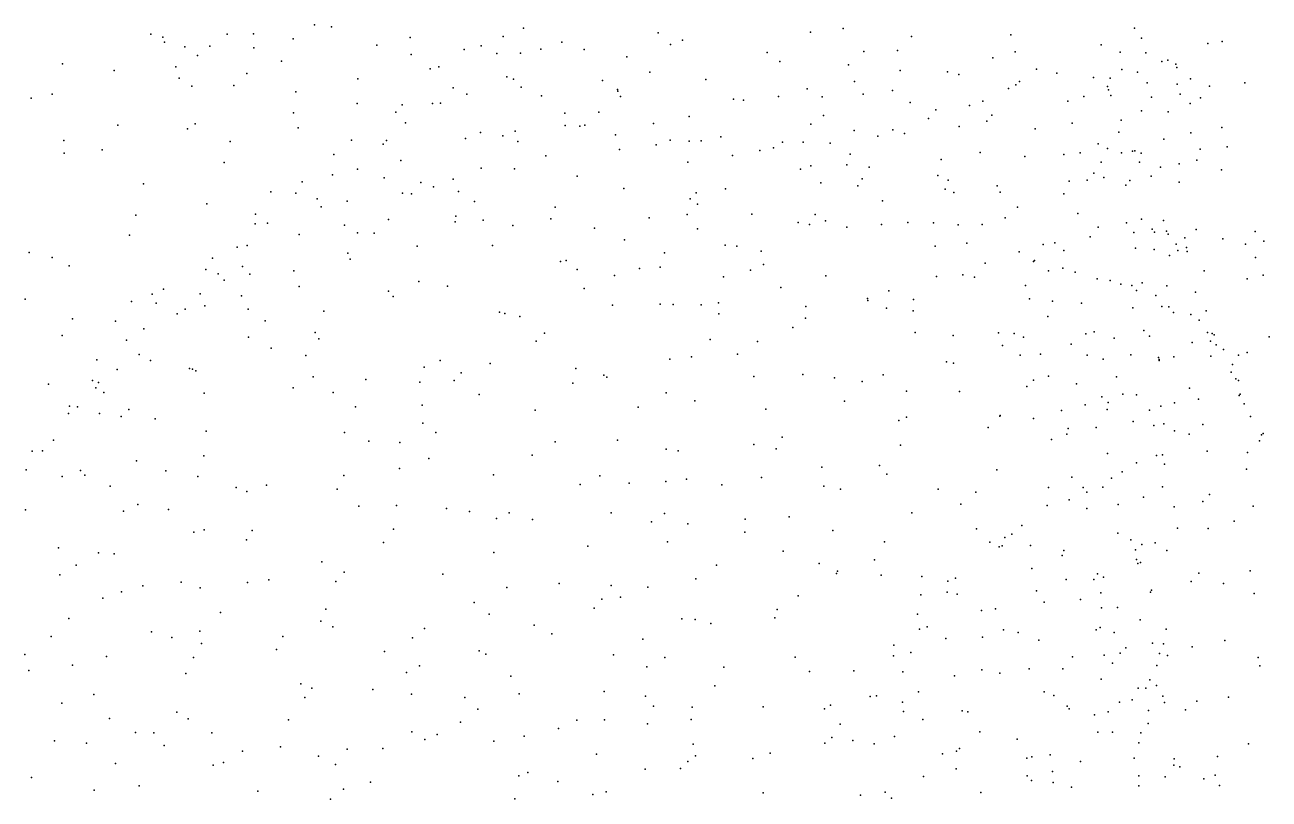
# Model space of a CAD drawing. Header units: metres. Extents: x -23.9 to 23.9, y -27.4 to 27.4.
# Drawn here: x 7.37 to 12.87, y -6.86 to -3.44 of the extents above; entities that cross this region are included whole.
import ezdxf

# ---------------------------------------------------------------- set-up
doc = ezdxf.new("R2010")
doc.units = ezdxf.units.M

msp = doc.modelspace()

# ---------------------------------------------------------------- linework, layer by layer
for p in [(8.6537, -3.4391, 20.5457), (8.7295, -3.4483, 20.705), (9.5783, -3.4542, 18.9962), (10.99, -3.4544, 16.5671), (12.2783, -3.4534, 4.5224), (7.9303, -3.4795, 20.956), (7.9841, -3.493, 20.6392), (7.9903, -3.5157, 20.7722), (8.2674, -3.4802, 21.113), (8.3837, -3.4781, 21.0099), (8.5591, -3.5005, 20.7718), (9.0773, -3.4942, 0.2285), (9.4882, -3.4902, 0.2675), (9.7469, -3.5156, -19.4015), (10.1731, -3.474, 16.7475), (10.2806, -3.5074, 14.3771), (10.846, -3.4708, 0.9512), (11.2925, -3.4901, 16.492), (11.7317, -3.4827, 16.0787), (12.309, -3.4982, -18.2672), (12.6665, -3.513, 7.4725), (8.0807, -3.5364, 20.9714), (8.1363, -3.5744, 20.7404), (8.1915, -3.5339, 20.5871), (8.386, -3.5412, 20.6064), (8.9297, -3.5288, 19.1814), (9.0808, -3.5701, -19.7286), (9.3153, -3.5481, 15.9007), (9.3902, -3.5317, 15.5544), (9.4593, -3.5657, 16.2405), (9.5641, -3.5648, -2.5233), (9.6538, -3.5461, 15.0163), (9.8457, -3.5487, 16.6455), (10.2268, -3.5258, -19.2191), (10.6547, -3.5619, 16.8689), (11.0814, -3.557, 18.9057), (11.2304, -3.5522, 13.7297), (11.7513, -3.5585, -6.7669), (12.1317, -3.527, -6.5086), (12.2143, -3.5602, 13.8808), (12.3291, -3.5632, 15.1828), (12.6024, -3.5214, 18.894), (7.5395, -3.6113, -0.0078), (8.0415, -3.6245, -2.3085), (8.5083, -3.5996, -2.4151), (9.2029, -3.6248, -2.5083), (10.034, -3.5804, 18.8382), (10.7114, -3.6009, 14.0925), (11.0138, -3.6151, 1.0833), (11.6524, -3.5852, 18.8998), (12.3991, -3.6006, 5.3374), (12.4259, -3.5945, 5.5858), (12.4607, -3.6132, 14.7952), (12.4656, -3.6269, -6.9638), (7.7691, -3.6409, 0.0863), (8.0556, -3.6748, 0.1924), (8.3545, -3.6537, 19.3082), (8.8457, -3.6773, 0.257), (9.1651, -3.6335, 15.7074), (9.5039, -3.6682, 16.5318), (9.5341, -3.6788, -19.6631), (10.1367, -3.6486, 0.4531), (10.3831, -3.681, 0.6305), (11.2424, -3.6415, 16.7131), (11.4511, -3.6466, 1.8554), (11.5024, -3.6586, 16.4522), (11.8459, -3.6351, -6.2136), (11.935, -3.6526, 3.3164), (12.0977, -3.6711, 15.7898), (12.171, -3.6754, 4.2867), (12.2223, -3.6371, 15.4978), (12.2913, -3.6488, 18.8749), (12.5253, -3.6777, 14.4348), (8.1112, -3.7096, 19.3608), (8.2976, -3.7067, 0.2225), (8.5718, -3.7347, 19.2178), (9.2673, -3.7171, 0.3093), (9.5669, -3.7141, 0.3377), (9.9271, -3.6848, 17.0536), (9.9927, -3.7248, -19.5326), (9.9954, -3.7317, 14.5764), (10.8321, -3.7218, 17.0234), (11.0401, -3.6894, 13.8052), (11.2083, -3.7292, 1.2854), (11.7221, -3.7206, -1.9302), (11.7539, -3.7036, -18.6993), (11.7707, -3.6894, 2.4702), (12.1594, -3.7112, -7.1895), (12.163, -3.7259, -18.5246), (12.3338, -3.6947, 5.0426), (12.4663, -3.7018, -6.5058), (12.6095, -3.71, 7.1268), (12.7658, -3.6947, 7.6713), (7.4019, -3.7627, 19.5507), (7.4942, -3.7455, -20.6054), (8.8426, -3.7868, 19.0867), (9.0407, -3.7922, 16.0864), (9.1753, -3.7864, 16.4306), (9.2108, -3.786, 18.9059), (9.3269, -3.7449, 15.412), (9.6567, -3.7527, 18.7051), (10.0065, -3.7552, 17.2818), (10.506, -3.7672, 17.2312), (10.5498, -3.7725, 18.7473), (10.7055, -3.7565, 0.8699), (10.8979, -3.7579, 18.7877), (11.079, -3.7455, 17.009), (11.2865, -3.7819, -2.0461), (11.6079, -3.7762, 2.1343), (11.9844, -3.7762, 16.1046), (12.0545, -3.7555, 3.8362), (12.174, -3.7518, -1.7753), (12.354, -3.7588, 14.0847), (12.4798, -3.7458, 6.2844), (12.5244, -3.7866, -18.4114), (12.5694, -3.7624, 6.8716), (8.5607, -3.8287, -20.2262), (9.0134, -3.8251, 15.6765), (9.7599, -3.8295, 17.2039), (9.9105, -3.8248, 0.4022), (10.31, -3.8435, 17.4272), (10.9033, -3.8398, 13.9828), (11.3999, -3.8145, -18.9812), (11.5492, -3.7962, 18.7775), (11.6484, -3.8386, 13.7385), (12.3096, -3.8185, -6.1509), (12.4267, -3.8229, 5.9471), (7.7853, -3.8829, 0.1883), (8.0928, -3.8984, 0.2849), (8.1269, -3.876, -20.4205), (8.5815, -3.8943, 0.3181), (9.0556, -3.8721, 0.343), (9.7619, -3.8834, 14.72), (9.827, -3.8869, 18.3206), (9.8489, -3.8826, 17.4306), (10.1526, -3.8754, 18.5967), (10.8478, -3.8788, -19.3295), (11.2103, -3.9035, -7.2177), (11.3674, -3.8525, 1.6606), (11.5036, -3.888, -5.9814), (11.6256, -3.8645, 16.5468), (11.8396, -3.8992, -7.562), (12.0027, -3.8738, 3.2367), (12.2193, -3.8604, 18.7529), (12.6646, -3.893, 7.4071), (7.5466, -3.9509, 19.4459), (8.2811, -3.9546, 19.223), (8.818, -3.9488, 15.9838), (8.9722, -3.9499, 16.6345), (9.3218, -3.9413, 0.3898), (9.388, -3.9145, 15.1763), (9.4861, -3.9292, 17.1324), (9.5412, -3.9091, -2.3634), (9.5522, -3.9542, 18.4676), (9.9848, -3.9248, 17.6655), (10.2254, -3.9487, 17.6346), (10.3102, -3.9528, 0.5973), (10.3634, -3.9516, -19.6466), (10.45, -3.9338, 14.3326), (10.722, -3.9582, 17.5991), (10.8144, -3.9583, -2.1014), (11.0389, -3.9064, 1.1226), (11.1432, -3.9315, -6.1124), (11.2623, -3.9191, 1.4288), (12.2095, -3.9134, 13.9482), (12.4087, -3.9445, 14.253), (12.5268, -3.9171, 6.6124), (7.5471, -4.0069, 0.0972), (7.7152, -3.991, -2.0994), (8.74, -4.0127, -2.2846), (8.9579, -3.9672, 18.8834), (10.0022, -3.9896, 14.5979), (10.1635, -3.9694, 18.1519), (10.6216, -3.9952, 18.359), (10.683, -3.9824, -6.4433), (10.9329, -3.962, -6.8892), (11.0217, -4.011, 17.6986), (11.5955, -4.0033, 16.792), (11.9666, -4.0125, 2.69), (12.0385, -4.0043, 18.6675), (12.1177, -3.9653, 15.942), (12.1591, -3.9855, 3.969), (12.2213, -4.0046, -18.7762), (12.2697, -3.9972, 4.9194), (12.2793, -3.9955, -7.436), (12.3081, -4.0067, 15.5287), (12.5684, -3.9881, -1.5826), (12.6881, -3.9784, -7.0318), (8.2553, -4.0478, -2.1645), (9.0361, -4.0385, 15.4394), (9.6765, -4.0186, -19.9991), (10.304, -4.046, 17.9107), (10.5022, -4.0168, 18.144), (10.8471, -4.0628, 18.1453), (11.0076, -4.0586, 18.4993), (11.1053, -4.0687, -1.9695), (11.4237, -4.034, 18.6396), (11.7935, -4.0205, -18.9983), (12.1306, -4.0465, 3.6493), (12.2998, -4.0466, 4.6319), (12.3937, -4.068, 5.7621), (12.4755, -4.0536, 18.8729), (12.5532, -4.0374, 14.627), (8.7338, -4.1018, 16.6218), (8.8434, -4.0769, 15.613), (8.9623, -4.116, -20.3946), (9.2672, -4.1208, 18.44), (9.3908, -4.0728, -20.1762), (9.5386, -4.0758, 17.5736), (9.8154, -4.1081, 0.492), (10.8026, -4.0774, 17.8958), (11.0751, -4.1198, 17.9719), (11.4098, -4.1049, 1.6293), (12.0993, -4.0953, 3.3393), (12.1427, -4.1135, -1.6529), (12.3523, -4.1087, 5.4969), (12.6628, -4.0795, -18.6386), (7.8984, -4.142, 19.2586), (8.4613, -4.178, 0.4235), (8.5992, -4.1335, 16.072), (9.1238, -4.1356, 18.6528), (9.1794, -4.1549, 15.1663), (9.2905, -4.176, 17.5697), (10.0207, -4.1629, -20.0282), (10.4703, -4.1646, 0.7618), (10.8923, -4.1373, -7.2847), (11.0552, -4.1515, -19.5347), (11.4408, -4.1651, -19.3133), (11.4545, -4.1252, 13.8153), (11.6721, -4.1514, 2.09), (11.6841, -4.1781, 18.562), (11.9895, -4.1307, 13.8549), (12.0692, -4.1255, 3.0798), (12.2402, -4.1473, -6.0905), (12.2575, -4.1279, 15.7477), (12.4753, -4.1342, 6.3033), (8.1785, -4.23, 0.4243), (8.5714, -4.1832, -20.526), (8.6656, -4.208, 18.831), (8.7979, -4.2189, 0.464), (9.0422, -4.1831, 17.3216), (9.0833, -4.186, -2.2251), (9.3617, -4.2204, 14.9736), (10.3139, -4.2084, -6.3071), (10.3406, -4.1824, -19.9226), (10.3469, -4.2319, -2.0201), (11.164, -4.2169, 13.8699), (11.4795, -4.18, 17.5665), (11.966, -4.1862, -5.7959), (7.8644, -4.2811, -20.8894), (8.3926, -4.2754, 15.9559), (8.6836, -4.2439, 17.0959), (9.2786, -4.2851, 17.8434), (9.7172, -4.2445, -2.1449), (10.3018, -4.2781, -5.5804), (10.5874, -4.2755, -6.9708), (10.8674, -4.2776, -5.2444), (11.761, -4.2451, 16.9955), (12.0274, -4.2724, 18.7122), (8.3922, -4.3194, 16.2278), (8.4464, -4.3161, 16.5631), (8.7864, -4.3241, 17.4168), (8.9808, -4.3003, 18.5334), (9.276, -4.3105, 0.5349), (9.4, -4.3023, -20.4379), (9.5307, -4.326, 0.5593), (9.6992, -4.297, 14.795), (9.8912, -4.3381, -20.2826), (10.1328, -4.2923, 0.6134), (10.3463, -4.3402, 14.4425), (10.7921, -4.3132, 1.0386), (10.8415, -4.3215, -19.8659), (10.9124, -4.3049, 14.0739), (11.0071, -4.3337, -7.6), (11.16, -4.3219, 1.3068), (11.2767, -4.3132, -5.3599), (11.3897, -4.3145, 18.0247), (11.4986, -4.3238, 17.7754), (11.6053, -4.322, 13.8423), (11.7066, -4.2921, -5.5576), (12.1181, -4.3332, 16.1854), (12.2426, -4.3138, -7.6995), (12.3093, -4.2978, -19.0279), (12.3572, -4.3427, 15.5839), (12.4067, -4.3048, 5.8765), (12.5511, -4.3434, 6.824), (7.8365, -4.3693, 0.4008), (8.586, -4.3662, 15.6079), (8.8445, -4.359, 15.3312), (8.9175, -4.3601, 17.6523), (10.0248, -4.3891, -5.9557), (12.0827, -4.3763, 2.743), (12.2759, -4.3569, 3.8553), (12.3668, -4.3558, -1.5112), (12.4201, -4.3516, 5.5451), (12.427, -4.3651, 15.3117), (12.5006, -4.3809, 14.6368), (12.6691, -4.3854, 7.3389), (12.8114, -4.3528, -18.8431), (12.8496, -4.3958, -1.3448), (7.3924, -4.445, -21.1812), (8.312, -4.4215, 0.5108), (8.3556, -4.4143, 16.8105), (8.8019, -4.4479, -2.0837), (9.107, -4.4171, -20.619), (9.4408, -4.4142, -2.0598), (10.2009, -4.4475, -5.3089), (10.4695, -4.4125, 0.8356), (10.5214, -4.4175, -5.2071), (10.6287, -4.4396, 14.2952), (11.3972, -4.4177, -7.8101), (11.537, -4.4049, 1.7328), (11.7688, -4.4424, -7.8596), (11.8747, -4.4097, 2.3496), (11.9265, -4.4028, 13.8728), (11.9656, -4.4366, -19.3328), (12.2831, -4.4263, 15.8723), (12.3654, -4.4329, 18.8956), (12.4623, -4.4089, 4.9522), (12.4694, -4.4373, 6.3022), (12.5081, -4.424, 14.913), (12.5118, -4.4414, 6.5797), (12.7691, -4.4088, 7.5773), (7.4943, -4.4671, 0.2426), (7.5688, -4.5052, 19.1312), (8.2035, -4.4699, 16.2743), (8.335, -4.5068, 18.7496), (8.811, -4.4746, 17.9259), (9.7416, -4.4858, 0.6507), (9.7666, -4.4805, -1.8947), (10.639, -4.4979, -20.162), (11.6188, -4.4929, 18.3846), (11.8314, -4.486, 18.5734), (11.837, -4.4804, -1.5151), (12.4325, -4.4586, 4.4548), (12.813, -4.4684, -7.1917), (8.1741, -4.5209, 16.5225), (8.2283, -4.5394, 17.0485), (8.3684, -4.5413, 15.6728), (8.563, -4.5263, 18.1819), (9.8144, -4.52, 14.7533), (9.9804, -4.5467, -6.4516), (10.0903, -4.516, -1.7559), (10.1819, -4.5104, 0.7282), (10.4614, -4.5538, -7.2428), (10.5818, -4.5241, -1.654), (10.9147, -4.5494, 14.1146), (11.4034, -4.5524, -1.5518), (11.52, -4.5448, 13.8961), (11.5718, -4.5543, 18.0064), (11.8983, -4.5266, 17.0522), (11.9609, -4.5155, 16.817), (12.0163, -4.5328, -5.7432), (12.1138, -4.5618, 16.358), (12.5865, -4.5268, 7.0784), (12.7763, -4.5622, -6.7533), (12.8469, -4.5463, 19.0428), (7.986, -4.6074, 18.8441), (8.255, -4.5674, 17.4718), (8.5856, -4.5965, 18.4283), (8.9809, -4.6164, 0.6368), (9.1153, -4.5741, -1.9803), (9.2422, -4.5948, 0.6467), (9.8454, -4.6045, -5.3501), (10.715, -4.6005, 1.0692), (11.1923, -4.6144, 13.945), (11.7962, -4.5922, -19.6025), (12.1715, -4.5695, 18.7676), (12.2186, -4.5855, 2.9679), (12.266, -4.5916, 3.2542), (12.287, -4.6133, 14.1681), (12.312, -4.5801, 3.5712), (12.4218, -4.593, 4.1851), (7.3751, -4.6524, 19.1082), (7.8451, -4.6628, -1.939), (7.9363, -4.63, -21.1536), (7.9545, -4.6701, 16.3504), (8.1491, -4.6276, 15.8279), (8.3318, -4.6372, 18.0619), (9.001, -4.6402, 15.0755), (10.1821, -4.6737, -7.0394), (10.4395, -4.6679, 14.4232), (11.0978, -4.6495, 1.3603), (11.0995, -4.6572, -5.0616), (11.302, -4.6536, 1.5093), (11.8136, -4.6498, 17.5426), (11.9161, -4.6607, 2.3171), (12.0438, -4.6697, 13.9971), (12.3723, -4.6358, 15.5856), (12.5475, -4.6213, 5.5225), (8.0462, -4.7162, 17.3686), (8.0827, -4.6963, 0.5816), (8.1689, -4.6807, 17.6893), (8.3608, -4.6964, 18.4656), (8.6956, -4.7052, -20.9395), (9.4716, -4.7087, 14.8807), (9.4951, -4.7155, -5.9951), (9.5611, -4.7288, 0.7437), (9.9706, -4.6791, 0.7799), (10.2389, -4.6754, -20.5335), (10.3628, -4.677, 0.8381), (10.4413, -4.7174, -1.3992), (10.8261, -4.6838, -1.4589), (11.1817, -4.692, -7.9042), (11.3001, -4.7032, -20.0638), (11.8948, -4.7284, 18.568), (12.2712, -4.6896, -19.4394), (12.3999, -4.6839, 18.9185), (12.4302, -4.6855, 14.55), (12.4501, -4.7108, 15.2036), (12.5275, -4.7196, -1.3357), (12.5957, -4.7041, 5.1608), (7.5845, -4.7393, 0.3992), (7.7744, -4.7497, 18.8331), (7.8997, -4.7837, 16.9741), (8.4354, -4.7483, 0.6509), (10.7677, -4.7771, -7.7288), (10.8243, -4.7352, -20.3503), (12.5648, -4.7444, 19.1169), (7.5392, -4.8122, 18.9012), (7.8233, -4.8325, 0.5604), (8.3618, -4.8205, -21.1169), (8.6564, -4.7994, 15.205), (8.6736, -4.8269, 0.6995), (9.634, -4.837, -1.541), (9.6711, -4.8017, -6.4726), (10.403, -4.8295, -4.7919), (10.6125, -4.8384, 14.3445), (11.3082, -4.7987, -1.2956), (11.4766, -4.8132, 1.6836), (11.6768, -4.8005, 18.399), (11.7472, -4.8036, 18.0174), (11.7871, -4.8192, -1.2341), (12.0628, -4.8054, -19.695), (12.1006, -4.7965, 2.5958), (12.1891, -4.8245, 16.4617), (12.3202, -4.7908, 15.8452), (12.344, -4.8155, -7.792), (12.6017, -4.7991, 6.6661), (12.6137, -4.8375, 6.994), (12.6221, -4.8042, 5.9635), (12.6311, -4.8091, 5.7061), (12.8734, -4.819, -1.2223), (8.4623, -4.8691, 15.3473), (11.6944, -4.8568, -19.9988), (11.9979, -4.8511, -7.9252), (12.5337, -4.8441, 4.1991), (12.6387, -4.8542, 6.2341), (12.6721, -4.8749, 4.69), (12.7763, -4.8882, 19.1865), (7.6911, -4.9202, 16.2478), (7.879, -4.896, 17.6188), (7.9291, -4.9226, 15.8345), (8.6153, -4.9003, -1.7973), (9.21, -4.9236, -5.9603), (9.4311, -4.9359, 0.8264), (10.2247, -4.9175, -20.8191), (10.3202, -4.9072, 14.5124), (10.5242, -4.8954, 1.0201), (11.4481, -4.9285, -8.0658), (11.4786, -4.9346, -5.2059), (11.7726, -4.8988, 1.9512), (11.8626, -4.895, 17.7605), (12.0691, -4.8994, 16.9705), (12.1397, -4.9171, 18.9134), (12.2624, -4.8973, 16.1466), (12.384, -4.91, 19.1831), (12.3867, -4.9181, 3.2676), (12.3872, -4.9232, 15.5168), (12.4521, -4.9065, 3.7077), (12.616, -4.9036, -7.5391), (12.7114, -4.9401, 4.9764), (12.7377, -4.8996, -7.2301), (7.7816, -4.963, 17.2026), (8.102, -4.9579, 18.3012), (8.1145, -4.9609, 0.6833), (8.1297, -4.9688, -1.8927), (8.6477, -4.996, -21.1923), (9.1383, -4.952, -5.6209), (9.3027, -4.9783, -1.4814), (9.8093, -4.9583, -6.906), (9.9323, -4.9884, 14.657), (9.9461, -4.9965, 0.9326), (10.5957, -4.9939, -20.7531), (10.8129, -4.9855, 1.2554), (10.9524, -5.0004, -1.0569), (11.1679, -4.9871, -4.9387), (11.8985, -4.9917, 18.6937), (12.1993, -4.9956, 14.1576), (12.7054, -4.9743, 7.2151), (12.7265, -5.0044, 5.5657), (7.4788, -5.027, 18.6981), (7.6725, -5.0122, 16.5966), (7.6869, -5.0441, -1.9326), (7.6988, -5.02, 16.8496), (8.5602, -5.0444, 15.1852), (8.8812, -5.0064, 15.0655), (9.1189, -5.0185, -21.1206), (9.2708, -5.011, -6.2767), (9.7954, -5.0226, -1.2901), (11.0745, -5.0161, 14.0782), (11.2709, -5.0587, -20.518), (11.8029, -5.0382, 18.086), (11.8317, -5.0096, 13.9637), (12.0215, -5.0257, 2.3526), (12.5218, -5.0452, -6.4303), (12.7385, -5.0115, 5.2284), (7.723, -5.0652, 17.8811), (8.1664, -5.0668, 15.5002), (8.7371, -5.0642, 0.7994), (9.3821, -5.0731, 14.8592), (10.2079, -5.0654, -1.0551), (10.3355, -5.102, 1.0423), (10.9966, -5.1022, 1.4233), (11.5043, -5.0597, -0.9884), (12.1337, -5.0842, 19.2188), (12.1614, -5.1092, 2.5723), (12.2268, -5.072, 16.429), (12.2868, -5.0747, 2.8148), (12.4554, -5.1101, 19.3077), (12.5612, -5.0947, 3.8827), (12.7417, -5.0782, 6.6722), (12.7458, -5.0724, 6.0551), (7.5662, -5.1571, 16.0514), (7.5713, -5.1248, 16.3971), (7.6071, -5.1276, 18.454), (7.7038, -5.1578, 0.6288), (7.8326, -5.1401, 15.7774), (8.8346, -5.128, -5.7362), (9.1298, -5.1202, 14.9506), (9.6287, -5.1422, 0.9573), (10.0843, -5.1298, -4.7296), (10.6486, -5.138, -4.7503), (11.6836, -5.1695, 1.9405), (11.6839, -5.166, -20.3832), (11.9564, -5.1449, -5.7178), (12.0609, -5.1194, 17.1127), (12.1579, -5.1399, 16.7416), (12.3453, -5.1421, 14.5029), (12.3949, -5.1251, -19.8778), (12.7625, -5.1152, -19.6298), (7.7995, -5.17, 18.2261), (7.9494, -5.1813, 0.7169), (9.133, -5.2004, 0.9125), (11.2368, -5.1887, -0.8267), (11.2708, -5.1732, 1.643), (11.6319, -5.219, -5.2927), (11.8315, -5.1794, 18.8865), (11.9846, -5.2239, 14.0748), (12.1096, -5.2198, -20.1816), (12.272, -5.1931, 16.1467), (12.3637, -5.2109, 15.6371), (12.4081, -5.2025, -1.0543), (12.5805, -5.206, -6.7743), (12.7907, -5.1701, 6.3105), (7.5009, -5.275, 17.8257), (8.1749, -5.2362, 0.7963), (8.7863, -5.2411, -1.6282), (9.19, -5.2412, -5.0093), (9.9934, -5.2756, 14.5885), (10.7206, -5.2619, -0.7104), (11.912, -5.2726, 17.774), (11.9786, -5.2487, 17.5005), (12.4553, -5.2346, 15.1862), (12.5202, -5.2493, 3.3512), (12.8316, -5.2785, 4.6326), (12.8401, -5.2518, 5.6684), (12.8472, -5.2465, 5.2955), (7.4061, -5.3242, -21.5537), (7.4521, -5.3224, 17.5596), (8.8948, -5.2798, -5.3099), (9.0318, -5.2851, -21.3567), (9.7182, -5.283, 14.6951), (10.2078, -5.3158, -0.7628), (10.2619, -5.3227, -21.1501), (10.5961, -5.2949, -7.7573), (10.6943, -5.3135, 1.2683), (11.2438, -5.2972, -8.032), (12.1594, -5.334, 2.4721), (12.6, -5.3233, 3.6481), (12.7773, -5.3293, -19.8838), (7.8675, -5.3669, 15.5846), (8.1651, -5.3441, -5.5854), (9.1596, -5.3566, -1.4403), (9.6158, -5.341, -1.1767), (11.1513, -5.3874, -0.5673), (12.2874, -5.3763, 14.421), (12.3756, -5.3432, 2.861), (12.4027, -5.3396, 14.8612), (12.4116, -5.3819, 15.4035), (7.3795, -5.4063, 0.5353), (7.5393, -5.4359, -5.1435), (7.6194, -5.4089, 15.8187), (7.6386, -5.4304, 0.6952), (7.9966, -5.4105, -1.8616), (8.1378, -5.4358, 15.2898), (8.7841, -5.4314, 15.0376), (9.0292, -5.4012, 14.9463), (9.4446, -5.4291, 1.0713), (9.9153, -5.4324, -4.6339), (10.6299, -5.441, -21.1549), (10.8959, -5.3947, 14.2169), (11.1842, -5.4263, 14.1087), (11.6693, -5.406, 2.0013), (12.002, -5.4383, -20.4614), (12.1765, -5.4434, 16.8202), (12.2237, -5.4154, 16.5255), (12.7739, -5.4035, -1.0259), (7.7502, -5.4786, -21.6046), (8.3079, -5.4846, -6.0124), (8.4411, -5.4737, 15.1652), (8.7545, -5.4923, -6.4275), (9.8286, -5.4718, 1.1493), (10.0449, -5.4648, -7.3913), (10.2073, -5.4587, 1.199), (10.2989, -5.4485, -4.6072), (10.4539, -5.4729, 1.2426), (10.9059, -5.4784, -4.7974), (10.9789, -5.4925, -21.0711), (11.4113, -5.4914, -20.8664), (11.8986, -5.4842, 17.9324), (12.052, -5.4851, 17.3299), (12.139, -5.4835, 14.2197), (12.4017, -5.4818, -7.6337), (8.3544, -5.5024, -1.7221), (11.5772, -5.506, 19.0628), (11.9903, -5.5386, 17.5993), (12.0681, -5.505, -0.8154), (12.318, -5.528, 15.9057), (12.5807, -5.5458, -7.2935), (12.6101, -5.5155, 3.3085), (7.3766, -5.5833, 16.0225), (7.8097, -5.5888, -6.1104), (7.8737, -5.5593, -5.1518), (8.0084, -5.5824, 0.8739), (8.8493, -5.5669, -21.5797), (9.016, -5.5636, -4.8705), (9.2368, -5.5774, 1.1324), (9.3391, -5.5914, -21.5464), (9.5144, -5.5965, -7.05), (9.9659, -5.5967, 14.5552), (10.2009, -5.6, 14.4661), (11.2944, -5.5969, -4.9588), (11.5101, -5.5586, 14.0994), (11.8927, -5.5645, 19.4794), (12.0684, -5.5779, -5.9809), (12.2056, -5.56, 19.5247), (12.453, -5.5705, 2.9042), (12.8026, -5.5669, 4.0303), (9.4587, -5.6222, -4.6256), (9.6173, -5.6268, 14.6867), (10.1429, -5.6367, -21.4283), (10.3038, -5.6458, 1.336), (10.5582, -5.625, 14.3301), (10.7516, -5.6145, -0.2579), (11.7808, -5.6527, 2.1558), (12.4684, -5.6638, 19.6239), (12.7182, -5.633, 3.5873), (8.1206, -5.6822, 15.2583), (8.1663, -5.6718, -4.9926), (8.3536, -5.7155, 1.0806), (8.3781, -5.6745, -6.3999), (9.0025, -5.6694, -6.6373), (10.5559, -5.6823, -7.744), (10.9452, -5.6746, 1.5528), (11.5806, -5.6681, 19.3402), (11.7057, -5.706, 14.0839), (11.7358, -5.6917, -5.5187), (12.2041, -5.686, 16.719), (12.2621, -5.7163, 16.3297), (12.6036, -5.6665, -20.3268), (7.5229, -5.751, 15.8144), (7.6995, -5.7738, -4.7006), (8.9592, -5.7278, 1.2086), (9.4465, -5.7714, -0.9338), (9.8616, -5.7443, -21.5699), (10.2146, -5.7254, -7.5616), (10.7258, -5.7662, 1.4906), (11.1732, -5.7252, -0.132), (11.6387, -5.7264, -20.962), (11.6797, -5.7464, -7.964), (11.6936, -5.7428, -0.3586), (11.8184, -5.7412, 18.2462), (11.9658, -5.7639, 2.318), (12.2822, -5.7596, 14.6428), (12.3103, -5.7361, 2.6005), (12.3702, -5.7289, 15.6131), (12.4208, -5.7638, -6.8331), (7.6002, -5.8286, -6.4228), (7.7687, -5.7779, -2.0693), (8.6867, -5.8137, 15.0348), (10.4301, -5.8281, -0.0638), (10.8842, -5.82, -21.3784), (11.1299, -5.8041, 1.7193), (11.9583, -5.7853, 17.8482), (12.2876, -5.8032, -7.5947), (12.2934, -5.821, -6.5071), (12.3053, -5.8166, 16.0567), (7.5287, -5.8711, -21.752), (8.7854, -5.8586, -4.7103), (9.2219, -5.8677, 1.3533), (10.9605, -5.8649, 14.1389), (10.9649, -5.8549, -4.7749), (11.159, -5.8717, -7.9441), (11.3385, -5.8783, -21.2723), (11.8251, -5.843, 19.6742), (12.1144, -5.8665, 14.2171), (12.141, -5.8805, 17.1777), (12.5627, -5.8634, -0.9314), (12.7902, -5.8529, 3.4778), (7.8947, -5.919, -21.7861), (8.0646, -5.9036, 1.002), (8.1488, -5.9283, 15.2359), (8.3576, -5.9053, -1.7507), (8.4518, -5.8934, -4.6848), (8.7477, -5.9009, -21.7719), (9.5041, -5.9265, 1.4383), (9.7348, -5.9095, -7.2609), (9.9647, -5.9186, -4.5155), (10.1269, -5.9246, 1.525), (10.3389, -5.8887, -21.5952), (11.4538, -5.8993, 1.9787), (11.4867, -5.8853, -0.0917), (11.9764, -5.8914, -7.8765), (12.0991, -5.8907, 19.7354), (12.3537, -5.9382, 15.0504), (12.5292, -5.8998, -20.5752), (12.672, -5.9095, 3.2523), (7.7179, -5.9744, 15.563), (7.8009, -5.9459, 0.9466), (9.3592, -5.9932, -4.5338), (9.9233, -5.9779, 14.5623), (10.0072, -5.9688, -0.261), (10.7911, -5.964, 0.1903), (11.334, -5.9586, 19.3), (11.4497, -5.9472, -5.057), (11.4946, -5.956, 14.0699), (11.8445, -5.9413, 14.0651), (11.8794, -5.9913, 18.123), (12.0403, -5.9794, 17.6228), (12.1296, -5.9511, -6.1822), (12.3493, -5.9481, 2.7271), (12.808, -5.9526, -1.1575), (8.2377, -6.0368, -21.8482), (8.7033, -6.0231, -6.6996), (9.4257, -6.0441, -7.0651), (9.8895, -6.0175, -21.78), (10.6995, -6.0237, 14.2337), (11.3195, -6.045, 0.2082), (11.6024, -6.0279, 19.7953), (11.6647, -6.0204, 18.3991), (12.1323, -6.0167, -0.5255), (12.2039, -6.0145, 16.7932), (7.5677, -6.0645, -4.0729), (8.6818, -6.0759, 1.4238), (8.7344, -6.1014, -1.5956), (9.6251, -6.0928, -0.6359), (10.2772, -6.0647, 14.4147), (10.3369, -6.0677, 1.6639), (10.4051, -6.0866, -7.6242), (10.6879, -6.0612, 1.7081), (11.3626, -6.1002, 18.7443), (12.126, -6.1041, 19.92), (12.3035, -6.0698, 16.1243), (7.4896, -6.1431, 15.9074), (7.933, -6.1223, 1.051), (8.0239, -6.1472, -6.5393), (8.1478, -6.1197, -4.3815), (8.5142, -6.1438, 15.0923), (9.0868, -6.1489, 1.5501), (9.1399, -6.1082, -1.1616), (9.7032, -6.1321, 1.6244), (10.1048, -6.1549, 1.6982), (11.3284, -6.1111, 19.6122), (11.4446, -6.1523, 2.0345), (11.6069, -6.1464, -21.3796), (11.6998, -6.1133, -5.528), (11.7648, -6.1262, 0.0106), (12.1092, -6.1145, 2.5623), (12.1881, -6.1264, -7.3868), (12.4189, -6.1115, -20.8269), (8.1549, -6.1737, -2.065), (8.4858, -6.2009, -1.8425), (8.9635, -6.2093, -21.9418), (9.3822, -6.2064, -21.9252), (11.2143, -6.1825, 18.9409), (11.2901, -6.214, -4.8726), (11.8559, -6.1599, 2.3428), (12.2399, -6.1931, 16.5866), (12.3576, -6.173, 15.7776), (12.4062, -6.1763, 15.4458), (12.5336, -6.1884, 3.1034), (12.6778, -6.161, 3.3444), (7.3738, -6.2226, -2.9483), (7.7349, -6.2326, 15.6693), (8.1188, -6.2359, 1.2906), (9.4116, -6.2219, 14.7504), (9.9752, -6.224, 14.5276), (10.2017, -6.236, 0.2149), (10.7792, -6.2346, 1.8538), (11.2134, -6.2287, 14.0625), (12.0044, -6.2334, -21.199), (12.1446, -6.2257, 17.2452), (12.1812, -6.2618, 14.3244), (12.2148, -6.2176, -6.6493), (12.3892, -6.2179, -0.7411), (12.4246, -6.2277, 19.9923), (12.8255, -6.2363, -20.6696), (7.3914, -6.2939, 16.2174), (7.5837, -6.2706, -3.7209), (8.0854, -6.307, 15.374), (9.0613, -6.3024, -4.2864), (9.1181, -6.2725, 14.8604), (9.521, -6.3189, 1.742), (10.1224, -6.277, -21.9191), (10.4632, -6.2796, -4.4001), (10.8417, -6.2977, 14.136), (11.0373, -6.2954, 19.2195), (11.2545, -6.2994, -7.8928), (11.4824, -6.3176, 14.0431), (11.6036, -6.2902, 2.1843), (11.6825, -6.3058, 18.2363), (11.8132, -6.2862, 20.0525), (11.9619, -6.2858, 14.1219), (12.3765, -6.2711, 15.1872), (12.8325, -6.2728, -1.2677), (8.594, -6.3524, 1.5808), (8.6423, -6.3721, 15.0383), (8.912, -6.3777, -6.8827), (10.4235, -6.3614, 1.901), (12.1313, -6.3325, 2.6829), (12.2948, -6.3723, 14.5984), (12.3287, -6.3724, 16.2393), (12.3458, -6.3349, 2.8874), (12.3751, -6.3596, -21.0663), (7.6781, -6.4003, -2.8994), (8.6112, -6.4138, -22.0527), (9.083, -6.3984, 1.7412), (9.319, -6.4131, -7.0785), (9.5584, -6.3976, -4.2555), (9.9342, -6.3866, -7.3556), (10.1169, -6.4069, 14.4417), (11.1095, -6.4094, 0.6454), (11.1374, -6.4061, 19.7075), (11.2522, -6.4331, 2.1442), (11.3233, -6.3878, 18.7737), (11.8789, -6.3879, 17.9401), (11.9219, -6.4044, 2.5172), (12.2116, -6.4331, 17.0169), (12.2681, -6.4232, 20.0325), (12.404, -6.4071, 15.878), (12.5536, -6.4294, 3.2067), (12.6932, -6.4113, 3.4574), (7.5377, -6.4386, -21.9284), (8.0452, -6.4783, -2.4541), (9.3761, -6.465, 14.758), (10.1516, -6.451, 1.9315), (10.3229, -6.4566, -7.5393), (10.6366, -6.4547, 14.2064), (10.9077, -6.4627, -21.8339), (10.9354, -6.4468, 19.4321), (11.2569, -6.4746, 14.044), (11.5168, -6.4724, -5.2519), (11.541, -6.4764, 20.1584), (11.9804, -6.4521, -7.3995), (11.9892, -6.4635, 20.0982), (12.1015, -6.4891, 17.6786), (12.1624, -6.477, 17.3785), (12.3404, -6.4713, 14.8938), (12.4106, -6.4355, 15.3858), (12.5037, -6.4682, 19.9785), (7.7484, -6.5057, 1.1964), (8.0962, -6.5082, 1.4825), (8.5391, -6.5113, -6.7607), (9.2989, -6.5215, 1.866), (9.8137, -6.5131, -22.0796), (9.9359, -6.5115, 0.0946), (10.1252, -6.5294, 0.3894), (10.319, -6.5111, 14.3393), (10.978, -6.5318, -7.7095), (11.3434, -6.5102, 20.0018), (12.3391, -6.5286, 16.4749), (7.8634, -6.5676, -22.0089), (7.9441, -6.5699, -3.3066), (8.1999, -6.5692, 15.3891), (9.0843, -6.565, -22.1379), (9.1416, -6.5983, -1.3396), (9.1966, -6.5761, -3.9934), (9.5804, -6.5841, 14.6557), (9.7318, -6.5504, -0.2009), (10.9405, -6.5901, -4.5034), (11.2181, -6.5857, -4.7161), (11.5941, -6.565, 18.3643), (11.7601, -6.5979, 14.0157), (12.1157, -6.5665, -0.0963), (12.1807, -6.567, 2.8369), (12.3062, -6.5694, -0.4691), (7.5054, -6.6047, 16.2991), (7.6456, -6.6154, 15.9581), (7.9897, -6.626, 15.6104), (8.336, -6.6499, 1.6991), (8.5037, -6.631, -2.1135), (8.7982, -6.642, -3.8248), (8.9564, -6.639, 1.884), (9.4463, -6.6059, -0.8905), (10.3273, -6.6191, 2.0849), (10.9099, -6.6151, 2.1634), (11.033, -6.6027, 14.056), (11.1276, -6.6187, 19.0631), (11.4914, -6.6501, 0.7167), (11.505, -6.638, 2.4161), (12.2973, -6.6134, 16.8712), (12.7828, -6.6184, 3.7007), (7.7746, -6.7049, 1.3716), (8.2517, -6.7013, -3.4057), (8.6723, -6.672, 15.0514), (9.9, -6.6642, -4.0635), (10.3041, -6.6956, 0.6778), (10.3385, -6.6706, -22.0959), (10.5916, -6.6822, -7.4994), (10.6674, -6.6595, 2.1634), (11.43, -6.6627, 18.6087), (11.8028, -6.6814, -5.9769), (11.8248, -6.6756, -21.5863), (11.9049, -6.6665, 2.6642), (12.0397, -6.6956, 14.2122), (12.2774, -6.6813, -21.3682), (12.4543, -6.6841, 15.4555), (12.6454, -6.674, 3.4516), (8.2064, -6.7117, -2.9002), (8.7474, -6.7098, -22.1599), (9.5573, -6.7598, 2.1465), (9.5967, -6.7455, -22.2318), (10.1153, -6.7298, 2.1614), (10.2722, -6.7278, -4.0567), (11.3464, -6.7626, 14.0188), (11.4895, -6.7279, -21.7586), (11.8034, -6.76, -6.3173), (11.9163, -6.74, -7.0705), (12.2979, -6.7591, 14.5371), (12.4133, -6.7641, 16.4982), (12.4527, -6.7121, 16.1767), (12.4784, -6.7203, 15.732), (12.6346, -6.7573, -1.6806), (7.4027, -6.7673, 16.8887), (7.8787, -6.8032, 15.8016), (8.7823, -6.8182, -2.0422), (8.901, -6.7877, 14.9294), (9.73, -6.7845, -7.1784), (11.8238, -6.7805, -6.7358), (11.9185, -6.7884, 0.4081), (12.0006, -6.8093, 18.0447), (12.2972, -6.8041, 17.2315), (12.5843, -6.7735, -21.2618), (12.6548, -6.8019, 19.9497), (7.6804, -6.8229, 16.2824), (8.4033, -6.8277, 15.3313), (8.7247, -6.8625, 1.9612), (9.5399, -6.8617, 14.6382), (9.8841, -6.8425, 14.4888), (9.9424, -6.8308, 0.2456), (10.6364, -6.8344, -4.0607), (11.0671, -6.8454, 0.954), (11.1767, -6.8322, -21.9452), (11.204, -6.8579, 18.9443), (11.5999, -6.8328, 14.0018)]:
    msp.add_point(p)

doc.saveas('drawing.dxf')
